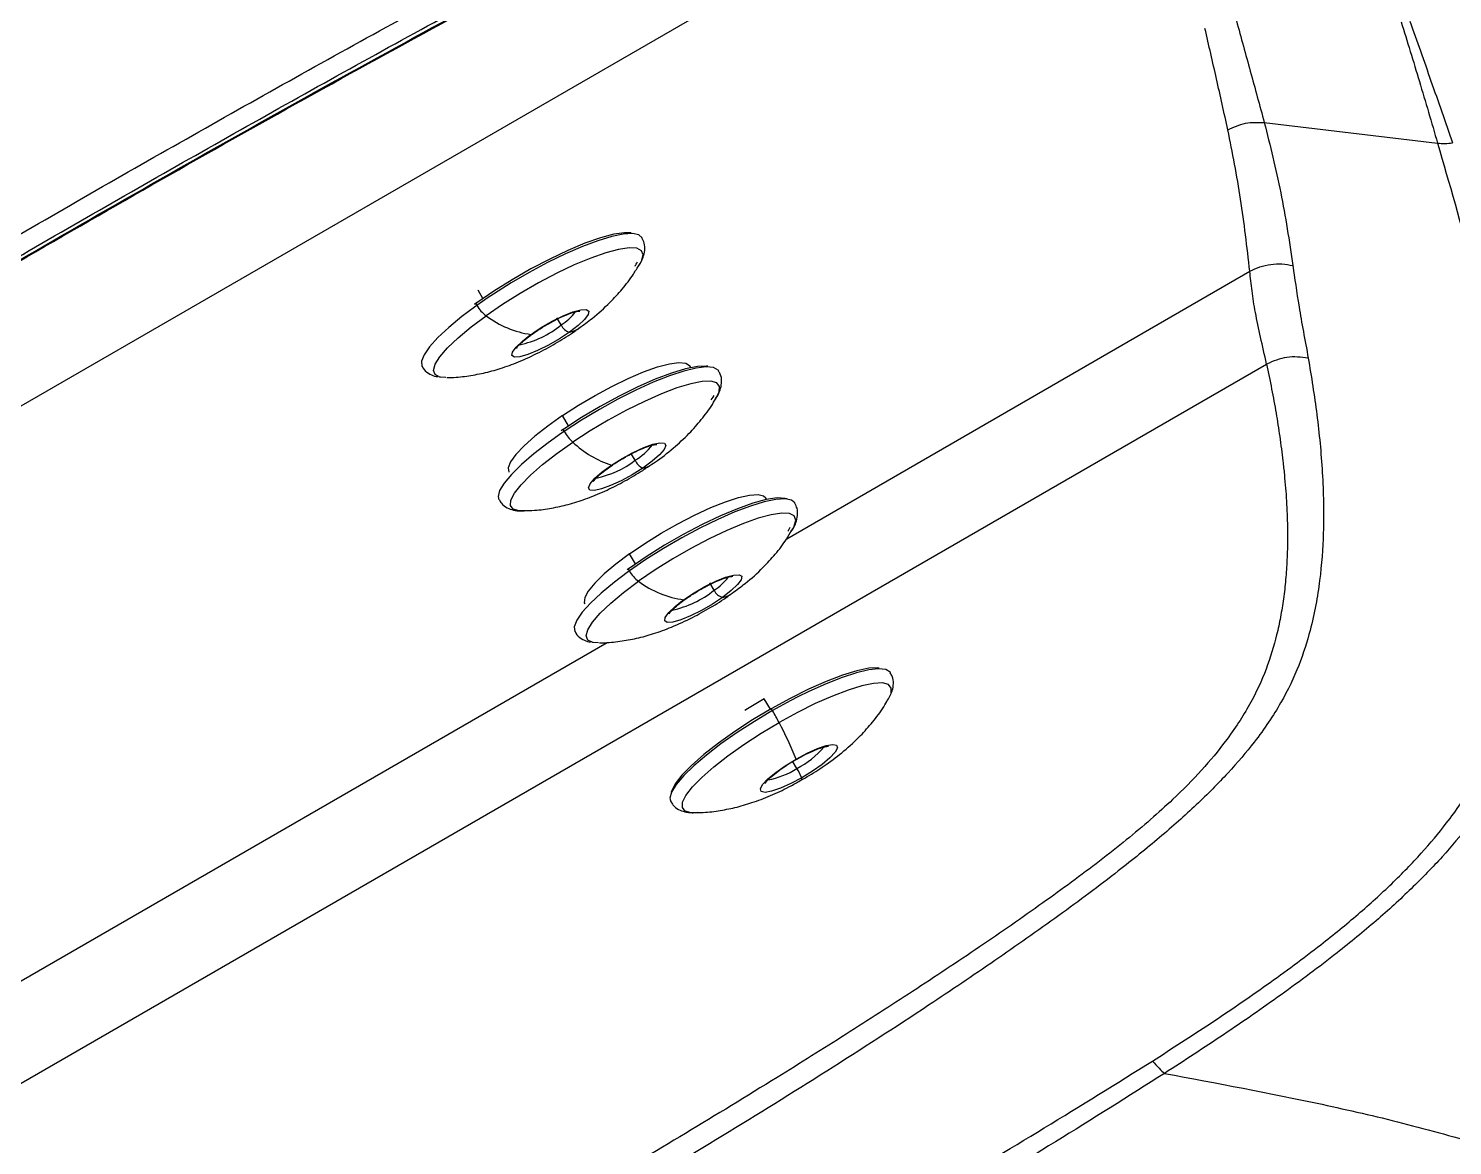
# Model space of a CAD drawing. Extents: x -50 to 17, y -20 to 123.
# Drawn here: x -37.35 to -31.63, y 66.43 to 70.92 of the extents above; entities that cross this region are included whole.
import ezdxf

# ---------------------------------------------------------------- set-up
doc = ezdxf.new("R2010")
doc.units = 0
doc.header["$MEASUREMENT"] = 0
doc.layers.add('GEOMETRY', color=2, linetype='Continuous', lineweight=25)

# ---------------------------------------------------------------- blocks, each defined once
blk = doc.blocks.new('2026 FREEFLOW AZURE')
at = {"layer": 'GEOMETRY'}
for p, q in [((-25.4304, -10.3271), (-16.4552, -5.1454)), ((-15.9402, -6.5929), (-15.2443, -6.6754)), ((-18.4544, -7.1703), (-18.4474, -7.1593)), ((-17.8581, -8.2638), (-15.9985, -7.1902)), ((-19.1041, -7.3171), (-19.1121, -7.3229)), ((-19.0568, -7.2954), (-19.1024, -7.327)), ((-19.0781, -7.2992), (-19.0974, -7.2663)), ((-19.1024, -7.327), (-19.1115, -7.3336)), ((-18.764, -7.4055), (-18.7809, -7.3767)), ((-18.8897, -7.447), (-18.8848, -7.4434)), ((-18.8848, -7.4434), (-18.8743, -7.4361)), ((-23.5991, -11.9895), (-15.9311, -7.5625)), ((-18.2439, -7.5765), (-18.2479, -7.5698)), ((-19.2276, -7.6168), (-19.2493, -7.6152)), ((-18.7346, -7.8109), (-18.7589, -7.7696)), ((-18.7542, -7.8236), (-18.7635, -7.8301)), ((-18.7517, -7.833), (-18.7623, -7.8402)), ((-18.4671, -7.9489), (-18.484, -7.9201)), ((-17.9385, -8.1064), (-17.9421, -8.1004)), ((-18.9062, -8.1514), (-18.9188, -8.1521)), ((-17.8403, -8.2351), (-17.8335, -8.2245)), ((-18.4654, -8.3652), (-18.4894, -8.3243)), ((-18.4917, -8.3833), (-18.4996, -8.389)), ((-18.4899, -8.3932), (-18.4991, -8.3998)), ((-18.4448, -8.3618), (-18.4899, -8.3932)), ((-18.1497, -8.4704), (-18.1666, -8.4416)), ((-18.2763, -8.5125), (-18.2715, -8.509)), ((-18.2715, -8.509), (-18.261, -8.5016)), ((-21.3181, -10.2613), (-18.5791, -8.68)), ((-18.6138, -8.682), (-18.6353, -8.6804)), ((-17.9239, -8.9484), (-17.9484, -8.9065)), ((-17.9153, -8.9539), (-17.9281, -8.9612)), ((-17.8176, -9.186), (-17.8345, -9.1572)), ((-18.2166, -9.3634), (-18.229, -9.3641))]:
    blk.add_line(p, q, dxfattribs=at)
at = {"layer": 'GEOMETRY', "flags": 128}
for points in [[(-18.4825, -7.036), (-18.5097, -7.0351), (-18.553, -7.0413), (-18.6065, -7.0556), (-18.6684, -7.0774), (-18.737, -7.1062), (-18.8102, -7.1409), (-18.8856, -7.1805), (-18.9611, -7.224), (-19.0343, -7.2698), (-19.1031, -7.3167)], [(-18.4392, -7.0553), (-18.4524, -7.0439), (-18.478, -7.0385), (-18.5146, -7.0407), (-18.5612, -7.0503), (-18.6165, -7.0671), (-18.679, -7.0906), (-18.747, -7.1202), (-18.8187, -7.1551), (-18.892, -7.1944), (-18.9651, -7.2369), (-19.0358, -7.2815), (-19.0568, -7.2954)], [(-18.4474, -7.1593), (-18.4418, -7.1488), (-18.4353, -7.1245), (-18.4415, -7.1073), (-18.4603, -7.0976), (-18.4911, -7.0958), (-18.5331, -7.1019), (-18.5848, -7.1157), (-18.6448, -7.1368), (-18.7112, -7.1646), (-18.782, -7.1982), (-18.8551, -7.2366), (-18.9281, -7.2787), (-18.999, -7.3231), (-19.0656, -7.3685)], [(-19.1024, -7.327), (-19.1034, -7.325), (-19.1042, -7.3231), (-19.1047, -7.3214), (-19.105, -7.3199), (-19.1049, -7.3186), (-19.1046, -7.3176), (-19.1043, -7.3173)], [(-19.1115, -7.3336), (-19.1628, -7.3721), (-19.2156, -7.4157), (-19.2593, -7.4564), (-19.2926, -7.4933), (-19.3147, -7.5253), (-19.325, -7.5515), (-19.3231, -7.5713), (-19.3224, -7.5726)], [(-19.2493, -7.6152), (-19.2518, -7.6147), (-19.2706, -7.605), (-19.2768, -7.5878), (-19.2703, -7.5635), (-19.2511, -7.533), (-19.22, -7.497), (-19.1778, -7.4568), (-19.1258, -7.4135), (-19.0656, -7.3685)], [(-18.8743, -7.4361), (-18.8438, -7.4162), (-18.7998, -7.3908), (-18.7564, -7.3693), (-18.7172, -7.3534), (-18.6852, -7.3445), (-18.6632, -7.3432), (-18.6529, -7.3496), (-18.6551, -7.3633), (-18.6697, -7.3831), (-18.6954, -7.4075), (-18.7302, -7.4344)], [(-18.7302, -7.4344), (-18.7713, -7.4616), (-18.8153, -7.487), (-18.8586, -7.5085), (-18.8979, -7.5244), (-18.9298, -7.5333), (-18.9518, -7.5346), (-18.9621, -7.5282), (-18.9599, -7.5145), (-18.9453, -7.4947), (-18.9196, -7.4703), (-18.8897, -7.447)], [(-18.7589, -7.7696), (-18.6948, -7.7282), (-18.6279, -7.6887), (-18.5604, -7.6523), (-18.4946, -7.6205), (-18.4328, -7.5941), (-18.3771, -7.5742), (-18.3293, -7.5614), (-18.2912, -7.5562), (-18.2639, -7.5587), (-18.2485, -7.5688), (-18.2479, -7.5698)], [(-18.1754, -7.5711), (-18.1804, -7.5705), (-18.2169, -7.5719), (-18.2643, -7.5813), (-18.3213, -7.5986), (-18.3861, -7.6232), (-18.4567, -7.6544), (-18.5311, -7.6912), (-18.6068, -7.7325), (-18.6817, -7.777), (-18.7534, -7.8235)], [(-18.1309, -7.5902), (-18.1336, -7.5865), (-18.1517, -7.5764), (-18.1814, -7.5737), (-18.2217, -7.5786), (-18.2715, -7.5908), (-18.3296, -7.6101), (-18.3943, -7.6358), (-18.4638, -7.6675), (-18.5363, -7.704), (-18.6098, -7.7446), (-18.6535, -7.7703)], [(-18.1388, -7.6945), (-18.1292, -7.6738), (-18.1277, -7.6522), (-18.1389, -7.6379), (-18.1625, -7.6312), (-18.1978, -7.6325), (-18.2438, -7.6417), (-18.2989, -7.6584), (-18.3617, -7.6823), (-18.43, -7.7124), (-18.502, -7.7481), (-18.5753, -7.788), (-18.6478, -7.8312), (-18.7172, -7.8761)], [(-18.1611, -7.7066), (-18.1537, -7.696), (-18.1491, -7.6886)], [(-18.1611, -7.7066), (-18.1537, -7.696), (-18.1491, -7.6886)], [(-18.148, -7.7086), (-18.1435, -7.702), (-18.1388, -7.6945)], [(-18.7589, -7.7696), (-18.818, -7.8114), (-18.87, -7.8523), (-18.9132, -7.8908), (-18.9461, -7.9256), (-18.9676, -7.9556), (-18.977, -7.9797), (-18.9746, -7.9961)], [(-18.6535, -7.7703), (-18.6823, -7.788), (-18.7517, -7.833)], [(-18.7517, -7.833), (-18.7528, -7.8311), (-18.7536, -7.8293), (-18.7543, -7.8276), (-18.7546, -7.8261), (-18.7547, -7.8249), (-18.7546, -7.8241), (-18.7544, -7.8238)], [(-18.7623, -7.8402), (-18.8163, -7.8785), (-18.8742, -7.9232), (-18.9239, -7.9659), (-18.964, -8.0054), (-18.9934, -8.0407), (-19.0113, -8.0707), (-19.0172, -8.0947), (-19.0137, -8.1083)], [(-18.9188, -8.1521), (-18.9326, -8.1517), (-18.9562, -8.145), (-18.9674, -8.1307), (-18.9659, -8.1091), (-18.9516, -8.0809), (-18.925, -8.047), (-18.887, -8.0083), (-18.8387, -7.966), (-18.7815, -7.9215), (-18.7172, -7.8761)], [(-18.5616, -7.9685), (-18.5191, -7.9417), (-18.4749, -7.9175), (-18.4326, -7.8979), (-18.3958, -7.8845), (-18.3673, -7.8784), (-18.3495, -7.88), (-18.3438, -7.8892), (-18.3506, -7.9054), (-18.3695, -7.9271), (-18.3989, -7.9526), (-18.4364, -7.9799)], [(-18.4364, -7.9799), (-18.479, -8.0067), (-18.5231, -8.0309), (-18.5654, -8.0505), (-18.6022, -8.0639), (-18.6307, -8.07), (-18.6485, -8.0684), (-18.6542, -8.0592), (-18.6474, -8.0431), (-18.6285, -8.0213), (-18.5991, -7.9958), (-18.5616, -7.9685)], [(-17.8566, -8.1043), (-17.8646, -8.102), (-17.8967, -8.1003), (-17.9402, -8.1067), (-17.9939, -8.1212), (-18.056, -8.1432), (-18.1247, -8.172), (-18.1979, -8.2069), (-18.2734, -8.2466), (-18.3489, -8.2901), (-18.422, -8.336), (-18.4906, -8.3829)], [(-18.4894, -8.3243), (-18.4281, -8.2825), (-18.3625, -8.2417), (-18.2951, -8.2034), (-18.228, -8.1687), (-18.1636, -8.139), (-18.104, -8.1151), (-18.0513, -8.098), (-18.0073, -8.0883), (-17.9734, -8.0861), (-17.9509, -8.0917), (-17.9425, -8.0996)], [(-17.8253, -8.1204), (-17.839, -8.1089), (-17.8649, -8.1037), (-17.9017, -8.106), (-17.9485, -8.1158), (-18.004, -8.1327), (-18.0666, -8.1564), (-18.1347, -8.1861), (-18.2065, -8.2212), (-18.2798, -8.2605), (-18.3529, -8.303), (-18.4235, -8.3477), (-18.4448, -8.3618)], [(-17.8335, -8.2245), (-17.8277, -8.2134), (-17.8214, -8.1892), (-17.8279, -8.1722), (-17.847, -8.1627), (-17.8781, -8.161), (-17.9202, -8.1673), (-17.9722, -8.1813), (-18.0323, -8.2025), (-18.0988, -8.2305), (-18.1697, -8.2642), (-18.2428, -8.3027), (-18.3158, -8.3448), (-18.3867, -8.3892), (-18.4531, -8.4346)], [(-18.4894, -8.3243), (-18.5445, -8.3658), (-18.5915, -8.4054), (-18.6287, -8.4419), (-18.655, -8.474), (-18.6694, -8.5005), (-18.6713, -8.5207), (-18.6692, -8.5259)], [(-18.4991, -8.3998), (-18.5503, -8.4383), (-18.6029, -8.4818), (-18.6463, -8.5225), (-18.6794, -8.5593), (-18.7012, -8.5912), (-18.7112, -8.6172), (-18.7091, -8.6368), (-18.7086, -8.6378)], [(-18.4899, -8.3932), (-18.491, -8.3912), (-18.4918, -8.3894), (-18.4923, -8.3876), (-18.4926, -8.3861), (-18.4925, -8.3848), (-18.4922, -8.3838), (-18.4919, -8.3835)], [(-18.6353, -8.6804), (-18.6374, -8.68), (-18.6565, -8.6705), (-18.663, -8.6534), (-18.6567, -8.6293), (-18.6378, -8.5988), (-18.6069, -8.563), (-18.5649, -8.5229), (-18.5131, -8.4796), (-18.4531, -8.4346)], [(-18.261, -8.5016), (-18.2305, -8.4817), (-18.1865, -8.4563), (-18.1431, -8.4347), (-18.1038, -8.4187), (-18.0717, -8.4097), (-18.0496, -8.4083), (-18.0391, -8.4147), (-18.0412, -8.4283), (-18.0556, -8.448), (-18.0811, -8.4723), (-18.1158, -8.4992)], [(-18.1158, -8.4992), (-18.1568, -8.5264), (-18.2008, -8.5519), (-18.2442, -8.5735), (-18.2835, -8.5894), (-18.3155, -8.5984), (-18.3377, -8.5998), (-18.3482, -8.5935), (-18.3461, -8.5799), (-18.3317, -8.5601), (-18.3062, -8.5358), (-18.2763, -8.5125)], [(-17.4863, -8.783), (-17.492, -8.7824), (-17.529, -8.7841), (-17.5769, -8.7939), (-17.6343, -8.8116), (-17.6994, -8.8365), (-17.7702, -8.8679), (-17.8446, -8.9049), (-17.9204, -8.9464)], [(-17.441, -8.8023), (-17.443, -8.7994), (-17.4604, -8.7888), (-17.4893, -8.7857), (-17.529, -8.79), (-17.5783, -8.8018), (-17.6359, -8.8206), (-17.7002, -8.846), (-17.7695, -8.8773), (-17.8135, -8.8989)], [(-17.449, -8.9065), (-17.4391, -8.8847), (-17.4381, -8.8634), (-17.4499, -8.8494), (-17.474, -8.8431), (-17.5098, -8.8448), (-17.5562, -8.8543), (-17.6118, -8.8714), (-17.6748, -8.8955), (-17.7434, -8.9259), (-17.8154, -8.9618), (-17.8888, -9.0019)], [(-17.9484, -8.9065), (-18.0151, -8.9464), (-18.0261, -8.9534)], [(-17.8135, -8.8989), (-17.8418, -8.9136), (-17.9153, -8.9539)], [(-17.4584, -8.9208), (-17.4528, -8.9126), (-17.449, -8.9065)], [(-17.9281, -8.9612), (-17.9879, -8.9971), (-18.0576, -9.0421), (-18.1225, -9.0876), (-18.1809, -9.1324), (-18.2312, -9.1753), (-18.2719, -9.215), (-18.302, -9.2506), (-18.3207, -9.281), (-18.3274, -9.3054), (-18.3239, -9.3202)], [(-17.9204, -8.9464), (-17.9952, -8.9911), (-18.0667, -9.0375), (-18.1328, -9.0845), (-18.1915, -9.1303), (-18.241, -9.1738), (-18.2797, -9.2136), (-18.3066, -9.2484), (-18.3208, -9.2773), (-18.3217, -9.281)], [(-17.9153, -8.9539), (-17.9164, -8.952), (-17.9175, -8.9503), (-17.9184, -8.9488), (-17.9192, -8.9476), (-17.9198, -8.9467), (-17.9202, -8.9462), (-17.9204, -8.9461), (-17.9204, -8.9464)], [(-18.229, -9.3641), (-18.2414, -9.3638), (-18.2656, -9.3575), (-18.2774, -9.3435), (-18.2764, -9.3222), (-18.2627, -9.2943), (-18.2367, -9.2606), (-18.1991, -9.2221), (-18.1512, -9.18), (-18.0944, -9.1355), (-18.0304, -9.0901), (-17.9612, -9.0451), (-17.8888, -9.0019)], [(-17.8206, -9.1487), (-17.7766, -9.1253), (-17.7351, -9.1068), (-17.6997, -9.0947), (-17.6731, -9.0901), (-17.6576, -9.0932), (-17.6543, -9.1039), (-17.6636, -9.1212), (-17.6847, -9.1438), (-17.7158, -9.1698), (-17.7546, -9.1972), (-17.7977, -9.2237)], [(-17.7977, -9.2237), (-17.8418, -9.2471), (-17.8833, -9.2656), (-17.9187, -9.2777), (-17.9453, -9.2823), (-17.9608, -9.2792), (-17.9641, -9.2685), (-17.9548, -9.2512), (-17.9337, -9.2286), (-17.9025, -9.2026), (-17.8638, -9.1752), (-17.8206, -9.1487)], [(-17.7982, -9.2326), (-17.7976, -9.232), (-17.797, -9.2289), (-17.7977, -9.2237)]]:
    blk.add_lwpolyline(points, dxfattribs=at)
at = {"layer": 'GEOMETRY'}
for centre, radius, start, end in [((-18.9867, -7.2615), 0.133, 209.5134, 233.5827), ((-18.831, -7.0582), 0.389, 232.9059, 262.0435), ((-18.877, -7.2251), 0.2129, 302.047, 323.1343), ((-19.008, -7.1068), 0.3857, 281.3619, 309.2435), ((-18.7183, -7.3862), 0.0496, 202.9206, 256.1269), ((-18.7485, -7.336), 0.1001, 280.5319, 304.9635), ((-18.599, -7.7461), 0.1757, 209.6438, 227.7129), ((-18.4351, -7.5783), 0.4102, 226.5481, 252.0373), ((-18.5966, -7.7328), 0.2519, 300.93, 322.1141), ((-18.7, -7.6454), 0.3826, 281.5201, 307.5055), ((-18.4113, -7.9243), 0.061, 203.7636, 245.677), ((-18.439, -7.9222), 0.0577, 272.6275, 302.9557), ((-18.3752, -8.3282), 0.1319, 209.5107, 233.7824), ((-18.2197, -8.1234), 0.389, 233.1252, 262.3468), ((-18.2621, -8.2912), 0.2116, 302.0885, 323.1707), ((-18.3946, -8.1709), 0.3868, 281.4004, 309.2653), ((-18.1043, -8.4512), 0.0493, 202.9073, 256.4658), ((-18.1348, -8.3992), 0.1018, 280.7438, 305.0289), ((-18.7461, -9.4443), 0.9648, 27.2931, 30.552), ((-19.3058, -9.7486), 1.6018, 21.9948, 27.7869), ((-17.9758, -8.8723), 0.3513, 296.7625, 319.639), ((-17.9894, -8.924), 0.3132, 280.2392, 303.2437), ((-18.0744, -9.3455), 0.3023, 23.7774, 31.8638)]:
    blk.add_arc(centre, radius, start, end, dxfattribs=at)
for points, knots in [([(0, -78.9807), (-0.2, -78.9806), (-1.2, -78.9802), (-3.8001, -78.9706), (-7.8002, -78.9311), (-12.2829, -78.85), (-16.448, -78.7432), (-20.2955, -78.617), (-23.1801, -78.4946), (-25.1028, -78.4087), (-25.9062, -78.3706), (-26.5502, -78.3109), (-27.0326, -78.2324), (-27.5088, -78.1229), (-28.0194, -77.9636), (-28.5584, -77.7443), (-29.1196, -77.4599), (-29.6551, -77.1295), (-30.1606, -76.7561), (-30.6321, -76.3407), (-31.0676, -75.8869), (-31.4641, -75.3985), (-31.7943, -74.9136), (-32.0654, -74.4413), (-32.2868, -73.9889), (-32.4781, -73.5224), (-32.6376, -73.0447), (-32.772, -72.5285), (-32.8702, -71.9733), (-32.9456, -71.1863), (-33.0009, -70.2008), (-33.0534, -69.0184), (-33.0915, -67.8353), (-33.171, -65.4701), (-33.2841, -61.9227), (-33.3842, -57.1916), (-33.4538, -52.46), (-33.4941, -47.728), (-33.5123, -42.9959), (-33.5152, -37.7511), (-33.5017, -31.9936), (-33.4541, -26.4051), (-33.3783, -21.4986), (-33.2967, -17.7475), (-33.2045, -14.4704), (-33.1115, -11.6671), (-33.0234, -9.6084), (-32.9688, -8.2933), (-32.9388, -7.7222), (-32.8886, -7.1485), (-32.7978, -6.5752), (-32.66, -6.0074), (-32.4856, -5.4765), (-32.2819, -4.9834), (-32.0573, -4.5269), (-31.8027, -4.0858), (-31.5196, -3.6631), (-31.2086, -3.2613), (-30.87, -2.8823), (-30.5058, -2.5264), (-30.118, -2.1956), (-29.7093, -1.8918), (-29.2828, -1.6181), (-28.8398, -1.3749), (-28.3823, -1.1622), (-27.9107, -0.9813), (-27.4282, -0.8346), (-26.908, -0.7182), (-26.3509, -0.642), (-25.7605, -0.5973), (-25.1687, -0.5733), (-23.2063, -0.4943), (-19.8745, -0.3423), (-15.9539, -0.2243), (-12.033, -0.1268), (-8.1115, -0.0549), (-3.8389, -0.0078), (-1.135, -0.0023), (0, 0)], [0, 0, 0, 0, 0.0043698, 0.0218491, 0.056809, 0.091769, 0.1198046, 0.1478403, 0.1758752, 0.1828844, 0.189893, 0.1934458, 0.1970065, 0.2005644, 0.2041136, 0.2086796, 0.2132619, 0.2178446, 0.222411, 0.2269761, 0.2315574, 0.2361388, 0.2407038, 0.2443597, 0.2480279, 0.2517, 0.2553674, 0.2590225, 0.2633453, 0.2676701, 0.2762888, 0.2849086, 0.2935298, 0.3021503, 0.3366129, 0.3710757, 0.4055387, 0.4400022, 0.4744661, 0.5089296, 0.5545948, 0.6002598, 0.6310333, 0.6618067, 0.6822341, 0.7026616, 0.7230888, 0.7272545, 0.73142, 0.7355829, 0.7398316, 0.7440869, 0.7483354, 0.7520285, 0.7557342, 0.7594436, 0.7631483, 0.7668405, 0.7705359, 0.7742442, 0.7779569, 0.7816651, 0.7853605, 0.7890218, 0.7926972, 0.7963758, 0.800048, 0.8037066, 0.8080106, 0.8123205, 0.8166378, 0.8209518, 0.8552299, 0.8895082, 0.9066462, 0.9409236, 0.9752009, 1, 1, 1, 1]), ([(0, -78.7726), (-1.424, -78.769), (-4.2759, -78.762), (-8.5576, -78.7097), (-12.8432, -78.6294), (-17.295, -78.5116), (-21.0157, -78.3798), (-23.4132, -78.2765), (-24.3106, -78.2354), (-24.6052, -78.2217), (-24.9025, -78.2077), (-25.2182, -78.1926), (-25.619, -78.1726), (-26.0846, -78.1465), (-26.6157, -78.0981), (-27.1381, -78.0038), (-27.6568, -77.8657), (-28.1617, -77.6853), (-28.6498, -77.4682), (-29.121, -77.2173), (-29.5724, -76.9317), (-30.0027, -76.6129), (-30.4084, -76.2631), (-30.7873, -75.8843), (-31.1373, -75.4786), (-31.4564, -75.0481), (-31.7432, -74.5948), (-31.9949, -74.1217), (-32.2158, -73.6246), (-32.4034, -73.1052), (-32.5509, -72.5636), (-32.6557, -72.0114), (-32.7135, -71.457), (-32.748, -70.899), (-32.7793, -70.2344), (-32.8133, -69.462), (-32.8498, -68.5875), (-32.9034, -67.2216), (-32.9688, -65.3629), (-33.0581, -62.4001), (-33.1438, -58.8258), (-33.2141, -54.7839), (-33.2608, -50.8844), (-33.289, -47.1273), (-33.303, -43.3671), (-33.3064, -39.2589), (-33.3023, -34.8112), (-33.2789, -30.0251), (-33.2303, -25.2473), (-33.1548, -20.6608), (-33.0516, -16.2679), (-32.9546, -13.1601), (-32.8794, -11.1464), (-32.8429, -10.2227), (-32.803, -9.2862), (-32.7689, -8.4977), (-32.7349, -7.8595), (-32.7014, -7.3806), (-32.6431, -6.9014), (-32.5507, -6.4237), (-32.4255, -5.9535), (-32.2626, -5.477), (-32.0603, -4.9973), (-31.8179, -4.5173), (-31.5404, -4.0579), (-31.2302, -3.6207), (-30.8885, -3.2077), (-30.5176, -2.8211), (-30.1192, -2.463), (-29.6954, -2.1351), (-29.2484, -1.8393), (-28.7809, -1.5777), (-28.2957, -1.351), (-27.7877, -1.1569), (-27.2564, -1.0037), (-26.7105, -0.8956), (-26.1548, -0.838), (-25.5911, -0.8063), (-25.0233, -0.7786), (-24.2111, -0.7404), (-23.1541, -0.6928), (-20.7157, -0.5902), (-17.2809, -0.4688), (-12.852, -0.3514), (-8.5617, -0.271), (-4.2771, -0.2187), (-1.4242, -0.2116), (0, -0.2081)], [0, 0, 0, 0, 0.0312612, 0.0626079, 0.0940026, 0.1253571, 0.1603734, 0.175733, 0.1780362, 0.1800961, 0.182206, 0.1845704, 0.1870343, 0.1910167, 0.194808, 0.198734, 0.202655, 0.2065789, 0.2104903, 0.2143719, 0.2182889, 0.2222045, 0.2261203, 0.2300375, 0.2339549, 0.2378723, 0.2417901, 0.2457194, 0.2496274, 0.2537222, 0.2578306, 0.2619383, 0.2660447, 0.2700593, 0.2742093, 0.2806511, 0.2870319, 0.2934253, 0.3106591, 0.3278617, 0.3584975, 0.3891462, 0.4166064, 0.44411, 0.4716281, 0.4991549, 0.5342961, 0.5692692, 0.6042247, 0.639188, 0.669971, 0.7006873, 0.7074453, 0.7142101, 0.7209811, 0.7280224, 0.7315366, 0.7350115, 0.7385579, 0.7421283, 0.7456836, 0.7492314, 0.7531737, 0.7571044, 0.7610247, 0.7649455, 0.7688635, 0.7727804, 0.7766967, 0.7806133, 0.7845309, 0.7884546, 0.7923614, 0.796278, 0.8003826, 0.8044848, 0.8084773, 0.8126362, 0.8168791, 0.8209563, 0.8304858, 0.8401077, 0.8745332, 0.9059355, 0.9373691, 0.9687354, 1, 1, 1, 1]), ([(0, -78.5134), (-1.424, -78.5098), (-4.2756, -78.5028), (-8.5562, -78.4505), (-12.8399, -78.3702), (-16.052, -78.2851), (-18.1908, -78.2173), (-19.2584, -78.1811), (-20.3254, -78.1425), (-21.3916, -78.1015), (-22.4567, -78.058), (-23.5117, -78.0126), (-24.5581, -77.9645), (-25.4274, -77.9239), (-26.12, -77.8847), (-26.6364, -77.8331), (-27.1406, -77.7371), (-27.6375, -77.5996), (-28.122, -77.4213), (-28.5918, -77.2077), (-29.0455, -76.9607), (-29.4792, -76.6808), (-29.8916, -76.3692), (-30.2799, -76.028), (-30.6419, -75.659), (-30.976, -75.2646), (-31.2799, -74.8462), (-31.5521, -74.406), (-31.7916, -73.9467), (-32.0003, -73.4642), (-32.1768, -72.9605), (-32.3135, -72.4362), (-32.4093, -71.9018), (-32.4609, -71.3556), (-32.4935, -70.8015), (-32.5161, -70.3089), (-32.5345, -69.8978), (-32.5493, -69.5599), (-32.564, -69.217), (-32.5791, -68.8544), (-32.5944, -68.4808), (-32.6092, -68.1063), (-32.6492, -67.0731), (-32.7089, -65.3806), (-32.7984, -62.4159), (-32.8843, -58.8381), (-32.962, -54.3773), (-33.0148, -49.643), (-33.0421, -44.6345), (-33.0473, -40.0288), (-33.0442, -35.8268), (-33.0308, -32.0202), (-33.0028, -28.2033), (-32.9573, -24.379), (-32.8978, -20.8952), (-32.8278, -17.7523), (-32.7518, -14.9518), (-32.6827, -12.8379), (-32.63, -11.4088), (-32.601, -10.6621), (-32.5707, -9.9165), (-32.5377, -9.154), (-32.5083, -8.4809), (-32.4777, -7.8989), (-32.4451, -7.4273), (-32.39, -6.961), (-32.302, -6.5), (-32.1826, -6.0461), (-32.0266, -5.5864), (-31.8331, -5.1237), (-31.6007, -4.6612), (-31.335, -4.2178), (-31.0372, -3.7954), (-30.7088, -3.3961), (-30.352, -3.022), (-29.9686, -2.6751), (-29.5605, -2.3578), (-29.1302, -2.0711), (-28.6793, -1.8171), (-28.2111, -1.597), (-27.7216, -1.4085), (-27.2114, -1.2598), (-26.6848, -1.1542), (-26.1425, -1.0969), (-25.5885, -1.0658), (-25.0275, -1.0383), (-24.2175, -1.0002), (-23.1571, -0.9523), (-21.4985, -0.8826), (-19.4927, -0.8063), (-16.4967, -0.7073), (-12.8515, -0.6107), (-8.5617, -0.5302), (-4.2772, -0.4779), (-1.4242, -0.4709), (0, -0.4673)], [0, 0, 0, 0, 0.031448, 0.062976, 0.094543, 0.126068, 0.133937, 0.1418, 0.14966, 0.157515, 0.165366, 0.1732, 0.180838, 0.188498, 0.19242, 0.196157, 0.199951, 0.203738, 0.207532, 0.21134, 0.215126, 0.218929, 0.22273, 0.226531, 0.230334, 0.234136, 0.237937, 0.241744, 0.245555, 0.249366, 0.253345, 0.25733, 0.261319, 0.265321, 0.26944, 0.273577, 0.276209, 0.27853, 0.281045, 0.283789, 0.286545, 0.289303, 0.292066, 0.30938, 0.326703, 0.357571, 0.388416, 0.425233, 0.462131, 0.499028, 0.526948, 0.554931, 0.583095, 0.611244, 0.639395, 0.660044, 0.68067, 0.701266, 0.706754, 0.712254, 0.717768, 0.723234, 0.729109, 0.732647, 0.736104, 0.739548, 0.74301, 0.746461, 0.749906, 0.753722, 0.757527, 0.761327, 0.765128, 0.76893, 0.772733, 0.776535, 0.780338, 0.78414, 0.787945, 0.791757, 0.795555, 0.799518, 0.803479, 0.807398, 0.811551, 0.815731, 0.819802, 0.829461, 0.839173, 0.856464, 0.87379, 0.905374, 0.936993, 0.968546, 1, 1, 1, 1]), ([(0, -77.5952), (-1.4223, -77.5916), (-4.2703, -77.5846), (-8.5452, -77.5324), (-12.8224, -77.4522), (-16.08, -77.3659), (-18.3167, -77.2945), (-19.5347, -77.2526), (-20.752, -77.2076), (-21.9685, -77.1594), (-23.185, -77.108), (-24.3995, -77.0528), (-25.3775, -77.0073), (-26.0974, -76.9661), (-26.5583, -76.9152), (-26.9909, -76.8278), (-27.4146, -76.7053), (-27.8312, -76.5467), (-28.238, -76.3571), (-28.6313, -76.1374), (-29.006, -75.8898), (-29.3616, -75.615), (-29.6959, -75.3148), (-30.0073, -74.9906), (-30.2938, -74.6444), (-30.554, -74.278), (-30.7869, -73.8926), (-30.9906, -73.489), (-31.1763, -73.0491), (-31.3342, -72.5727), (-31.4541, -72.0597), (-31.5184, -71.6002), (-31.5495, -71.1948), (-31.5712, -70.8442), (-31.589, -70.4835), (-31.6033, -70.1671), (-31.6149, -69.908), (-31.6236, -69.7111), (-31.6319, -69.5227), (-31.6405, -69.3228), (-31.6498, -69.1013), (-31.6724, -68.5592), (-31.722, -67.3109), (-31.7909, -65.3602), (-31.8804, -62.3971), (-31.9663, -58.8196), (-32.0324, -55.0279), (-32.0748, -51.6341), (-32.1012, -48.6346), (-32.1179, -45.6313), (-32.1263, -42.6275), (-32.1284, -39.585), (-32.1266, -36.502), (-32.1181, -33.358), (-32.1003, -30.1922), (-32.0714, -27.0066), (-32.0297, -23.8208), (-31.9681, -20.2966), (-31.8784, -16.4368), (-31.7841, -13.3929), (-31.7146, -11.5017), (-31.6858, -10.7561), (-31.6555, -10.0087), (-31.6222, -9.2362), (-31.5926, -8.558), (-31.5625, -7.9784), (-31.5325, -7.5358), (-31.4842, -7.1162), (-31.4085, -6.7154), (-31.3059, -6.3216), (-31.1711, -5.9219), (-31.0032, -5.5194), (-30.8026, -5.1167), (-30.5726, -4.7314), (-30.3149, -4.3639), (-30.0304, -4.0162), (-29.721, -3.6903), (-29.3882, -3.388), (-29.0341, -3.1111), (-28.6608, -2.8614), (-28.2686, -2.6393), (-27.8619, -2.4472), (-27.4595, -2.2913), (-27.0657, -2.1729), (-26.6806, -2.0879), (-26.2769, -2.03), (-25.8437, -2.0001), (-25.3842, -1.9746), (-24.9112, -1.9522), (-24.1583, -1.9166), (-23.1262, -1.8701), (-20.6878, -1.7674), (-17.2587, -1.6461), (-12.8366, -1.5288), (-8.552, -1.4484), (-4.2725, -1.3961), (-1.4226, -1.3891), (0, -1.3855)], [0, 0, 0, 0, 0.032093, 0.064261, 0.096463, 0.128618, 0.13779, 0.146955, 0.156117, 0.165275, 0.174426, 0.18359, 0.192706, 0.196519, 0.199858, 0.20316, 0.206462, 0.2098, 0.213209, 0.216579, 0.219956, 0.223333, 0.22671, 0.230087, 0.233464, 0.23684, 0.240219, 0.243616, 0.247032, 0.250984, 0.254925, 0.258903, 0.261438, 0.264099, 0.266829, 0.269587, 0.271245, 0.272681, 0.274034, 0.2755, 0.277196, 0.279036, 0.287742, 0.305384, 0.323079, 0.35463, 0.386128, 0.408646, 0.431211, 0.453811, 0.476413, 0.498988, 0.522461, 0.545976, 0.569927, 0.593895, 0.617858, 0.641816, 0.673426, 0.704971, 0.71053, 0.716126, 0.721808, 0.727407, 0.733573, 0.737125, 0.740502, 0.743582, 0.74665, 0.749697, 0.752757, 0.756159, 0.759531, 0.7629, 0.766273, 0.76965, 0.773027, 0.776405, 0.779783, 0.78316, 0.786531, 0.789943, 0.7933, 0.796261, 0.799211, 0.80219, 0.805455, 0.809005, 0.812573, 0.816141, 0.826012, 0.835886, 0.871208, 0.903432, 0.935697, 0.967901, 1, 1, 1, 1]), ([(-31.8458, -32.9491), (-31.8388, -31.6938), (-31.8248, -29.1812), (-31.784, -25.4147), (-31.7254, -21.6498), (-31.6632, -18.724), (-31.6097, -16.6338), (-31.5747, -15.3788), (-31.5365, -14.1229), (-31.495, -12.8647), (-31.4494, -11.5925), (-31.4087, -10.5525), (-31.3754, -9.7511), (-31.3511, -9.192), (-31.3266, -8.6387), (-31.3, -8.0948), (-31.2675, -7.5794), (-31.2095, -7.0859), (-31.1134, -6.6303), (-30.9867, -6.2035), (-30.8349, -5.8058), (-30.6571, -5.4192), (-30.452, -5.0467), (-30.2201, -4.6905), (-29.9624, -4.3518), (-29.6805, -4.0326), (-29.3758, -3.7349), (-29.0502, -3.4603), (-28.7054, -3.2102), (-28.3431, -2.986), (-27.964, -2.789), (-27.5737, -2.6196), (-27.1741, -2.4815), (-26.7676, -2.3781), (-26.3718, -2.3116), (-25.9794, -2.2782), (-25.5923, -2.255), (-25.1992, -2.2351), (-24.8294, -2.2175), (-24.5027, -2.2021), (-24.2016, -2.1881), (-23.9051, -2.1746), (-23.5951, -2.1606), (-23.2828, -2.1468), (-22.1444, -2.0971), (-20.2772, -2.0223), (-17.6793, -1.9329), (-14.322, -1.8343), (-10.1096, -1.7414), (-5.0505, -1.6692), (-1.6812, -1.6594), (0, -1.6545)], [0, 0, 0, 0, 0.0632774, 0.1266517, 0.1898694, 0.2530788, 0.2741705, 0.2952621, 0.3163688, 0.3375057, 0.3587167, 0.3805391, 0.3899706, 0.3991475, 0.4087459, 0.4178907, 0.426597, 0.4347734, 0.4429146, 0.4500353, 0.4571946, 0.4643552, 0.4714699, 0.4786091, 0.4857556, 0.4929058, 0.5000573, 0.5072086, 0.5143576, 0.5215078, 0.5286649, 0.5358756, 0.5429384, 0.5499526, 0.5569938, 0.5631432, 0.5697961, 0.5765412, 0.5829819, 0.5884584, 0.5930285, 0.5981748, 0.6034208, 0.6086709, 0.6139316, 0.6608622, 0.7028649, 0.7449615, 0.8301665, 0.9152535, 1, 1, 1, 1]), ([(-31.5597, -24.3484), (-31.5371, -22.9542), (-31.4918, -20.1631), (-31.3896, -15.9682), (-31.2936, -12.9559), (-31.2241, -11.1203), (-31.1982, -10.4647), (-31.171, -9.8058), (-31.1427, -9.1554), (-31.1178, -8.5956), (-31.0942, -8.1193), (-31.069, -7.7242), (-31.034, -7.3304), (-30.963, -6.8956), (-30.8441, -6.4231), (-30.664, -5.9251), (-30.4416, -5.4449), (-30.1754, -4.9875), (-29.8658, -4.556), (-29.5165, -4.1554), (-29.1309, -3.7897), (-28.7124, -3.4621), (-28.3019, -3.1992), (-27.9088, -2.9921), (-27.5432, -2.8302), (-27.1673, -2.6958), (-26.7831, -2.5932), (-26.3916, -2.5222), (-25.9929, -2.4858), (-25.5903, -2.4618), (-25.229, -2.4435), (-24.9262, -2.429), (-24.6948, -2.418), (-24.4847, -2.4081), (-24.2652, -2.3979), (-23.7452, -2.374), (-22.6423, -2.325), (-20.4573, -2.2355), (-17.5909, -2.1352), (-14.329, -2.0429), (-10.9884, -1.9676), (-7.4508, -1.9093), (-3.7217, -1.8691), (-1.2392, -1.8637), (0, -1.8611)], [0, 0, 0, 0, 0.082685, 0.16554, 0.248837, 0.261406, 0.274474, 0.287743, 0.300513, 0.313079, 0.320977, 0.328794, 0.336554, 0.344413, 0.354897, 0.365395, 0.375772, 0.386239, 0.396729, 0.40722, 0.41771, 0.428197, 0.438689, 0.446571, 0.454529, 0.462379, 0.47022, 0.478083, 0.485944, 0.493947, 0.502002, 0.507396, 0.511921, 0.515746, 0.519866, 0.524952, 0.546616, 0.585334, 0.654636, 0.716696, 0.778848, 0.852787, 0.926511, 1, 1, 1, 1]), ([(0, -2.1345), (-0.5759, -2.135), (-1.7376, -2.1362), (-3.4952, -2.1454), (-5.2766, -2.16), (-7.0645, -2.1803), (-8.8462, -2.2058), (-10.6155, -2.2365), (-12.3922, -2.2727), (-14.2748, -2.3169), (-16.2534, -2.3704), (-18.3207, -2.4347), (-19.9954, -2.4939), (-21.2883, -2.5437), (-22.1967, -2.5805), (-22.9208, -2.6113), (-23.4621, -2.6351), (-23.8156, -2.651), (-24.165, -2.6669), (-24.5036, -2.6827), (-24.8223, -2.6977), (-25.0984, -2.7109), (-25.3271, -2.7222), (-25.5265, -2.7326), (-25.7193, -2.7434), (-25.9165, -2.7563), (-26.1108, -2.7705), (-26.3032, -2.7907), (-26.4932, -2.819), (-26.744, -2.867), (-27.053, -2.9468), (-27.4162, -3.0741), (-27.7698, -3.2287), (-28.1503, -3.4274), (-28.5482, -3.681), (-28.9532, -3.9977), (-29.326, -4.352), (-29.6628, -4.7403), (-29.9606, -5.1591), (-30.195, -5.5673), (-30.3758, -5.9545), (-30.5162, -6.3129), (-30.6293, -6.6808), (-30.7021, -7.0028), (-30.7464, -7.27), (-30.7729, -7.4821), (-30.7917, -7.6984), (-30.8077, -7.9214), (-30.8211, -8.1442), (-30.833, -8.3718), (-30.8437, -8.5946), (-30.8544, -8.8301), (-30.8656, -9.0801), (-30.8773, -9.3456), (-30.8889, -9.6132), (-30.8999, -9.8718), (-30.9107, -10.1297), (-30.9372, -10.7756), (-30.9811, -11.9079), (-31.0383, -13.5484), (-31.0936, -15.3299), (-31.1434, -17.1421), (-31.1872, -18.9483), (-31.2251, -20.7406), (-31.2587, -22.5423), (-31.2772, -23.7564), (-31.2865, -24.3698)], [0, 0, 0, 0, 0.034427, 0.069453, 0.105078, 0.140928, 0.176342, 0.211605, 0.246717, 0.282583, 0.324186, 0.365045, 0.406234, 0.424363, 0.442399, 0.460582, 0.467694, 0.474791, 0.481732, 0.488609, 0.495054, 0.500805, 0.505137, 0.508741, 0.512742, 0.51668, 0.520553, 0.524389, 0.528242, 0.532033, 0.539656, 0.547295, 0.555015, 0.562709, 0.572937, 0.583174, 0.593401, 0.603635, 0.613859, 0.62407, 0.631731, 0.639389, 0.647065, 0.654716, 0.659108, 0.663254, 0.667491, 0.672086, 0.676615, 0.680839, 0.685709, 0.689949, 0.694936, 0.70067, 0.705837, 0.710946, 0.716143, 0.721268, 0.749596, 0.783885, 0.819403, 0.856149, 0.892267, 0.927411, 0.963322, 1, 1, 1, 1]), ([(-26.1865, -8.1295), (-25.8261, -7.8943), (-25.1053, -7.4238), (-24.0034, -6.7444), (-22.8869, -6.0761), (-21.9706, -5.5421), (-21.2507, -5.131), (-20.7472, -4.848), (-20.2301, -4.5633), (-19.7242, -4.292), (-19.1998, -4.0213), (-18.6846, -3.7665), (-18.3304, -3.6057), (-18.1602, -3.5284)], [0, 0, 0, 0, 0.1394263, 0.2788861, 0.4194009, 0.5610559, 0.6225233, 0.6879811, 0.7482216, 0.813785, 0.8739684, 0.9394354, 1, 1, 1, 1]), ([(-26.0675, -8.3102), (-25.5859, -7.9979), (-24.6225, -7.3732), (-23.1477, -6.4824), (-21.8644, -5.7308), (-20.7768, -5.1123), (-19.8878, -4.6239), (-18.9906, -4.1523), (-18.3779, -3.8686), (-18.0717, -3.7268)], [0, 0, 0, 0, 0.186682, 0.373467, 0.56033, 0.670416, 0.78041, 0.890271, 1, 1, 1, 1]), ([(-25.2772, -9.6809), (-24.918, -9.4551), (-24.2034, -9.0061), (-23.1256, -8.34), (-22.1328, -7.7411), (-21.223, -7.205), (-20.4001, -6.731), (-19.572, -6.2645), (-19.0139, -5.9636), (-18.7343, -5.813)], [0, 0, 0, 0, 0.167513, 0.333174, 0.500016, 0.625021, 0.749838, 0.874702, 1, 1, 1, 1]), ([(-25.2337, -9.7405), (-24.8748, -9.5153), (-24.161, -9.0674), (-23.0843, -8.4027), (-22.0926, -7.8048), (-21.184, -7.2696), (-20.3622, -6.7964), (-19.5355, -6.3306), (-18.9784, -6.0302), (-18.6995, -5.8798)], [0, 0, 0, 0, 0.167497, 0.333192, 0.500071, 0.625095, 0.749919, 0.874765, 1, 1, 1, 1]), ([(-25.558, -9.9626), (-25.3327, -9.8203), (-24.8802, -9.5343), (-24.1993, -9.1087), (-23.5212, -8.6883), (-22.8433, -8.2735), (-22.0127, -7.7732), (-21.0218, -7.1899), (-19.8671, -6.5281), (-19.086, -6.1048), (-18.6932, -5.8919)], [0, 0, 0, 0, 0.100204, 0.201307, 0.301815, 0.400069, 0.49998, 0.666171, 0.832127, 1, 1, 1, 1]), ([(-25.5549, -9.9654), (-25.3297, -9.823), (-24.8774, -9.5369), (-24.1967, -9.1115), (-23.5188, -8.6911), (-22.841, -8.2764), (-22.0106, -7.7761), (-21.0198, -7.1929), (-19.8653, -6.5313), (-19.0843, -6.108), (-18.6916, -5.8951)], [0, 0, 0, 0, 0.10019, 0.201289, 0.301796, 0.400053, 0.499968, 0.666167, 0.832127, 1, 1, 1, 1]), ([(-16.0867, -6.622), (-16.1017, -6.5536), (-16.1316, -6.4175), (-16.1629, -6.2824), (-16.1784, -6.2151)], [0, 0, 0, 0, 0.502205, 1, 1, 1, 1]), ([(-16.0521, -6.1844), (-16.0336, -6.2518), (-15.9962, -6.3873), (-15.9589, -6.5242), (-15.9402, -6.5929)], [0, 0, 0, 0, 0.49779, 1, 1, 1, 1]), ([(-15.3907, -6.1879), (-15.3662, -6.2672), (-15.3172, -6.426), (-15.2686, -6.5922), (-15.2443, -6.6754)], [0, 0, 0, 0, 0.499276, 1, 1, 1, 1]), ([(-15.3554, -6.1862), (-15.3273, -6.2655), (-15.2711, -6.4243), (-15.2132, -6.591), (-15.1842, -6.6745)], [0, 0, 0, 0, 0.4992916, 1, 1, 1, 1]), ([(-15.9985, -7.1902), (-16.0096, -7.0926), (-16.0317, -6.8966), (-16.0683, -6.7138), (-16.0867, -6.622)], [0, 0, 0, 0, 0.497708, 1, 1, 1, 1]), ([(-15.9402, -6.5929), (-15.9168, -6.6856), (-15.8702, -6.87), (-15.8401, -7.0683), (-15.8251, -7.167)], [0, 0, 0, 0, 0.502311, 1, 1, 1, 1]), ([(-15.2443, -6.6754), (-15.1974, -6.8375), (-15.1352, -7.0526), (-15.0629, -7.3384), (-15.0226, -7.5114), (-14.9955, -7.6341), (-14.9821, -7.6952)], [0, 0, 0, 0, 0.505352, 0.670303, 0.835658, 1, 1, 1, 1]), ([(-18.457, -7.1738), (-18.456, -7.1725), (-18.4457, -7.1594), (-18.4358, -7.1386), (-18.4275, -7.1077), (-18.4277, -7.0793), (-18.4361, -7.0632), (-18.4397, -7.0563)], [0, 0, 0, 0, 0.036825, 0.382631, 0.621257, 0.838384, 1, 1, 1, 1]), ([(-18.6915, -7.4174), (-18.674, -7.4049), (-18.6303, -7.3733), (-18.5729, -7.3218), (-18.5178, -7.2618), (-18.4782, -7.2108), (-18.4583, -7.176), (-18.4509, -7.1633)], [0, 0, 0, 0, 0.181614, 0.456189, 0.663557, 0.876646, 1, 1, 1, 1]), ([(-18.4677, -7.1683), (-18.4665, -7.1669), (-18.4619, -7.1613), (-18.4597, -7.1558), (-18.4581, -7.1517)], [0, 0, 0, 0, 0.260698, 1, 1, 1, 1]), ([(-15.9985, -7.1902), (-15.9851, -7.1837), (-15.9582, -7.1707), (-15.9142, -7.1612), (-15.8691, -7.1588), (-15.8397, -7.1643), (-15.8251, -7.167)], [0, 0, 0, 0, 0.25, 0.5, 0.75, 1, 1, 1, 1]), ([(-15.9311, -7.5625), (-15.9393, -7.5261), (-15.9557, -7.4528), (-15.9768, -7.3537), (-15.9905, -7.267), (-15.9958, -7.2159), (-15.9985, -7.1902)], [0, 0, 0, 0, 0.246591, 0.496331, 0.74718, 1, 1, 1, 1]), ([(-15.8251, -7.167), (-15.8181, -7.2189), (-15.8042, -7.3221), (-15.7771, -7.4666), (-15.7636, -7.5383)], [0, 0, 0, 0, 0.503472, 1, 1, 1, 1]), ([(-18.8807, -7.4424), (-18.8748, -7.4383), (-18.8574, -7.4262), (-18.8253, -7.4062), (-18.7861, -7.3847), (-18.7488, -7.3672), (-18.718, -7.3557), (-18.6979, -7.3501), (-18.6878, -7.3496), (-18.6887, -7.3495), (-18.6889, -7.3495)], [0, 0, 0, 0, 0.08324, 0.242272, 0.402322, 0.561815, 0.718707, 0.851575, 0.962938, 1, 1, 1, 1]), ([(-19.2238, -7.6162), (-19.2199, -7.6163), (-19.1928, -7.6169), (-19.1431, -7.6113), (-19.075, -7.5995), (-19.0058, -7.5804), (-18.9316, -7.5532), (-18.8548, -7.518), (-18.779, -7.4758), (-18.7249, -7.4426), (-18.6975, -7.422), (-18.6915, -7.4174)], [0, 0, 0, 0, 0.0201025, 0.1395771, 0.2585285, 0.3812458, 0.5171971, 0.6767791, 0.8210603, 0.9605663, 1, 1, 1, 1]), ([(-18.9437, -7.4993), (-18.9437, -7.4995), (-18.9441, -7.5007), (-18.9417, -7.4955), (-18.9331, -7.4857), (-18.915, -7.4685), (-18.8957, -7.4532), (-18.8831, -7.4442), (-18.8807, -7.4424)], [0, 0, 0, 0, 0.019284, 0.177408, 0.395259, 0.651955, 0.93396, 1, 1, 1, 1]), ([(-15.7636, -7.5383), (-15.7513, -7.6136), (-15.7268, -7.7636), (-15.7046, -7.9969), (-15.6994, -8.2183), (-15.7142, -8.429), (-15.7459, -8.606), (-15.7973, -8.7703), (-15.8669, -8.9191), (-15.9651, -9.0653), (-16.0823, -9.2036), (-16.2107, -9.3325), (-16.3596, -9.4646), (-16.5444, -9.6138), (-16.7666, -9.7792), (-17.0222, -9.9589), (-17.3327, -10.168), (-17.6972, -10.4033), (-18.1154, -10.6629), (-18.5392, -10.9177), (-18.9313, -11.1468), (-19.2897, -11.3514), (-19.6132, -11.5321), (-19.9377, -11.7092), (-20.2626, -11.8818), (-20.5877, -12.0489), (-20.9114, -12.2088), (-21.2304, -12.3584), (-21.5067, -12.4786), (-21.7375, -12.5679), (-21.9236, -12.6303), (-22.0972, -12.6773), (-22.2749, -12.711), (-22.4495, -12.7235), (-22.6175, -12.7137), (-22.7871, -12.6772), (-22.9563, -12.6157), (-23.1457, -12.521), (-23.3347, -12.4035), (-23.5259, -12.2659), (-23.644, -12.1691), (-23.7032, -12.1207)], [0, 0, 0, 0, 0.04282, 0.085326, 0.127838, 0.159528, 0.190979, 0.211598, 0.232066, 0.251781, 0.266477, 0.28097, 0.29561, 0.310594, 0.330864, 0.351731, 0.372742, 0.404496, 0.436397, 0.468338, 0.500343, 0.52433, 0.548248, 0.572145, 0.59603, 0.619758, 0.643454, 0.666883, 0.689658, 0.704383, 0.718907, 0.733168, 0.747674, 0.767525, 0.787815, 0.80869, 0.840273, 0.871871, 0.914505, 0.957202, 1, 1, 1, 1]), ([(-15.9311, -7.5625), (-15.9241, -7.5958), (-15.9105, -7.6611), (-15.8929, -7.7581), (-15.8777, -7.8544), (-15.8669, -7.9368), (-15.8596, -8.006), (-15.8548, -8.0598), (-15.8512, -8.1125), (-15.8486, -8.1642), (-15.8472, -8.2147), (-15.8468, -8.2755), (-15.8484, -8.3461), (-15.8537, -8.4262), (-15.8623, -8.5032), (-15.8742, -8.5772), (-15.8942, -8.67), (-15.9282, -8.784), (-15.9926, -8.9258), (-16.0817, -9.0629), (-16.1881, -9.192), (-16.2924, -9.2979), (-16.3963, -9.3917), (-16.4949, -9.4744), (-16.6374, -9.5867), (-16.8338, -9.7308), (-17.0856, -9.9053), (-17.3502, -10.0809), (-17.6217, -10.2553), (-17.9256, -10.4455), (-18.2646, -10.6523), (-18.6364, -10.8736), (-18.9994, -11.0853), (-19.3528, -11.2875), (-19.6956, -11.4798), (-20.0383, -11.6679), (-20.3788, -11.8499), (-20.6776, -12.0044), (-20.93, -12.1302), (-21.1409, -12.2317), (-21.3422, -12.3243), (-21.5378, -12.4086), (-21.7209, -12.4802), (-21.894, -12.538), (-22.0541, -12.5795), (-22.201, -12.6042), (-22.3356, -12.6133), (-22.4595, -12.6098), (-22.5731, -12.5947), (-22.6691, -12.571), (-22.7529, -12.5436), (-22.8261, -12.515), (-22.8959, -12.4838), (-22.9638, -12.45), (-23.042, -12.4073), (-23.1314, -12.3533), (-23.2314, -12.2863), (-23.3277, -12.2159), (-23.4205, -12.1431), (-23.51, -12.0686), (-23.5689, -12.0163), (-23.5991, -11.9895)], [0, 0, 0, 0, 0.0193422, 0.0378732, 0.0555942, 0.0738457, 0.0839574, 0.0937804, 0.1033152, 0.1125625, 0.1215229, 0.1301971, 0.1445504, 0.1580886, 0.1708175, 0.1827435, 0.193875, 0.2145231, 0.2342109, 0.2531743, 0.2670769, 0.2807387, 0.2899224, 0.2993268, 0.3091475, 0.3287366, 0.3498269, 0.3715236, 0.3927126, 0.4144373, 0.4430243, 0.4716955, 0.5003695, 0.5264344, 0.5524976, 0.5784214, 0.6041616, 0.6294344, 0.645747, 0.6609368, 0.6769181, 0.6911674, 0.7053975, 0.7192085, 0.7326486, 0.7463563, 0.7605957, 0.7752375, 0.790267, 0.8058208, 0.8182939, 0.8310036, 0.843562, 0.8561719, 0.8695042, 0.8897278, 0.9114179, 0.9345813, 0.9552799, 0.9770853, 1, 1, 1, 1]), ([(-19.3219, -7.5716), (-19.321, -7.5738), (-19.3162, -7.5855), (-19.2975, -7.6003), (-19.277, -7.6109), (-19.2646, -7.6127), (-19.2604, -7.6134)], [0, 0, 0, 0, 0.083758, 0.455865, 0.817133, 1, 1, 1, 1]), ([(-18.1425, -7.6991), (-18.1405, -7.6964), (-18.1315, -7.6839), (-18.1233, -7.6627), (-18.1184, -7.6329), (-18.1212, -7.607), (-18.1296, -7.5946), (-18.1323, -7.5907)], [0, 0, 0, 0, 0.087129, 0.406128, 0.656682, 0.890608, 1, 1, 1, 1]), ([(-18.408, -7.9701), (-18.3978, -7.9633), (-18.3614, -7.9394), (-18.3062, -7.8949), (-18.2455, -7.8381), (-18.1946, -7.7786), (-18.1604, -7.7326), (-18.145, -7.7039), (-18.1417, -7.6977)], [0, 0, 0, 0, 0.094351, 0.334201, 0.557549, 0.749052, 0.945989, 1, 1, 1, 1]), ([(-18.5585, -7.9682), (-18.5522, -7.964), (-18.5339, -7.9519), (-18.501, -7.9325), (-18.4622, -7.9124), (-18.4265, -7.897), (-18.3997, -7.8879), (-18.3826, -7.8848), (-18.3806, -7.8849), (-18.3797, -7.8849)], [0, 0, 0, 0, 0.089065, 0.25958, 0.430664, 0.600276, 0.765941, 0.898729, 1, 1, 1, 1]), ([(-18.9134, -8.1512), (-18.8991, -8.1509), (-18.8618, -8.1503), (-18.8022, -8.1418), (-18.734, -8.1266), (-18.6628, -8.1039), (-18.5904, -8.0743), (-18.5168, -8.0374), (-18.4557, -8.0027), (-18.4207, -7.9787), (-18.408, -7.9701)], [0, 0, 0, 0, 0.078198, 0.204119, 0.33118, 0.466094, 0.622044, 0.767637, 0.916301, 1, 1, 1, 1]), ([(-18.6351, -8.0347), (-18.635, -8.0344), (-18.6346, -8.0336), (-18.6279, -8.0244), (-18.6129, -8.0095), (-18.5893, -7.9897), (-18.5687, -7.9753), (-18.5585, -7.9682)], [0, 0, 0, 0, 0.113334, 0.290003, 0.509444, 0.757287, 1, 1, 1, 1]), ([(-19.0123, -8.1079), (-19.0098, -8.1126), (-19.0024, -8.1263), (-18.981, -8.1407), (-18.9544, -8.15), (-18.9307, -8.153), (-18.9141, -8.1514), (-18.9078, -8.1507)], [0, 0, 0, 0, 0.116892, 0.342831, 0.570992, 0.838556, 1, 1, 1, 1]), ([(-17.8429, -8.2384), (-17.8418, -8.2371), (-17.8315, -8.224), (-17.8217, -8.2031), (-17.8136, -8.1722), (-17.814, -8.144), (-17.8224, -8.1282), (-17.8259, -8.1215)], [0, 0, 0, 0, 0.040811, 0.38501, 0.623971, 0.841836, 1, 1, 1, 1]), ([(-18.0767, -8.482), (-18.0592, -8.4693), (-18.0154, -8.4377), (-17.9582, -8.386), (-17.9032, -8.326), (-17.8639, -8.2753), (-17.8442, -8.2408), (-17.8371, -8.2284)], [0, 0, 0, 0, 0.183841, 0.457739, 0.665669, 0.879437, 1, 1, 1, 1]), ([(-17.8535, -8.233), (-17.8522, -8.2314), (-17.8478, -8.2261), (-17.8457, -8.2207), (-17.8442, -8.2169)], [0, 0, 0, 0, 0.288385, 1, 1, 1, 1]), ([(-18.2674, -8.5079), (-18.2614, -8.5038), (-18.2441, -8.4917), (-18.212, -8.4717), (-18.1728, -8.4502), (-18.1355, -8.4326), (-18.1046, -8.421), (-18.0843, -8.4153), (-18.074, -8.4148), (-18.0748, -8.4147), (-18.0751, -8.4146)], [0, 0, 0, 0, 0.083049, 0.241703, 0.40139, 0.560548, 0.717146, 0.849975, 0.961469, 1, 1, 1, 1]), ([(-18.6101, -8.6814), (-18.6057, -8.6815), (-18.5782, -8.682), (-18.528, -8.6763), (-18.4598, -8.6644), (-18.3906, -8.6452), (-18.3163, -8.6178), (-18.2395, -8.5824), (-18.1638, -8.5402), (-18.1099, -8.507), (-18.0827, -8.4864), (-18.0767, -8.482)], [0, 0, 0, 0, 0.022495, 0.141687, 0.260407, 0.383002, 0.51904, 0.678286, 0.82201, 0.961307, 1, 1, 1, 1]), ([(-18.3299, -8.5645), (-18.3299, -8.5647), (-18.3302, -8.5659), (-18.3279, -8.5608), (-18.3194, -8.551), (-18.3014, -8.5339), (-18.2822, -8.5187), (-18.2697, -8.5096), (-18.2674, -8.5079)], [0, 0, 0, 0, 0.0174802, 0.1757725, 0.3940502, 0.6514196, 0.9345245, 1, 1, 1, 1]), ([(-16.3893, -10.361), (-16.3114, -10.3109), (-16.1552, -10.2106), (-15.9277, -10.055), (-15.7286, -9.908), (-15.5613, -9.7717), (-15.4253, -9.6484), (-15.3065, -9.526), (-15.1949, -9.3923), (-15.0982, -9.2513), (-15.0187, -9.1056), (-14.9594, -8.9687), (-14.918, -8.8407), (-14.8947, -8.7217), (-14.8879, -8.6475), (-14.8845, -8.6105)], [0, 0, 0, 0, 0.081869, 0.164121, 0.24753, 0.310166, 0.372514, 0.435393, 0.498907, 0.583606, 0.667342, 0.752038, 0.835508, 0.917862, 1, 1, 1, 1]), ([(-14.7932, -8.6046), (-14.7978, -8.6607), (-14.8072, -8.7738), (-14.8541, -8.9434), (-14.9233, -9.1055), (-15.005, -9.255), (-15.1056, -9.4007), (-15.2222, -9.5399), (-15.3467, -9.6683), (-15.489, -9.7978), (-15.663, -9.9407), (-15.8686, -10.0941), (-16.1018, -10.2554), (-16.2612, -10.3591), (-16.3405, -10.4106)], [0, 0, 0, 0, 0.121147, 0.244338, 0.328419, 0.412043, 0.497396, 0.561881, 0.625965, 0.689496, 0.753047, 0.837022, 0.91902, 1, 1, 1, 1]), ([(-18.7079, -8.6368), (-18.707, -8.6391), (-18.702, -8.6511), (-18.6832, -8.6658), (-18.6627, -8.6762), (-18.6503, -8.678), (-18.6462, -8.6786)], [0, 0, 0, 0, 0.090513, 0.460605, 0.820724, 1, 1, 1, 1]), ([(-17.4389, -8.8837), (-17.4372, -8.8803), (-17.4317, -8.8688), (-17.4289, -8.8465), (-17.4309, -8.8203), (-17.4394, -8.8073), (-17.4423, -8.8029)], [0, 0, 0, 0, 0.1498754, 0.5030297, 0.8315028, 1, 1, 1, 1]), ([(-17.7985, -9.2321), (-17.7883, -9.2264), (-17.7541, -9.2074), (-17.6964, -9.1688), (-17.6271, -9.1164), (-17.5653, -9.0599), (-17.5123, -9.0001), (-17.4752, -8.9514), (-17.4575, -8.9193), (-17.452, -8.9095)], [0, 0, 0, 0, 0.071778, 0.240727, 0.427528, 0.61917, 0.772667, 0.930733, 1, 1, 1, 1]), ([(-17.9455, -9.247), (-17.9452, -9.2464), (-17.9445, -9.2449), (-17.9364, -9.2345), (-17.92, -9.2187), (-17.8942, -9.1978), (-17.8615, -9.1749), (-17.8355, -9.1588), (-17.8218, -9.151), (-17.8204, -9.1502)], [0, 0, 0, 0, 0.099917, 0.237605, 0.403814, 0.5898, 0.786085, 0.97778, 1, 1, 1, 1]), ([(-17.8204, -9.1502), (-17.8136, -9.1464), (-17.7939, -9.1353), (-17.7618, -9.1195), (-17.7289, -9.1061), (-17.7053, -9.0987), (-17.6914, -9.0968), (-17.6907, -9.0968), (-17.6904, -9.0969)], [0, 0, 0, 0, 0.1141098, 0.3322914, 0.5484133, 0.7370929, 0.9008496, 1, 1, 1, 1]), ([(-18.2237, -9.3631), (-18.2135, -9.3631), (-18.1802, -9.3631), (-18.1245, -9.3558), (-18.0564, -9.3418), (-17.9861, -9.3206), (-17.9141, -9.2921), (-17.8502, -9.262), (-17.8125, -9.2401), (-17.7985, -9.2321)], [0, 0, 0, 0, 0.0674504, 0.2196458, 0.3723553, 0.5325916, 0.7149807, 0.8948889, 1, 1, 1, 1]), ([(-18.3227, -9.3196), (-18.3205, -9.3239), (-18.3136, -9.3374), (-18.2926, -9.3519), (-18.2662, -9.3616), (-18.242, -9.3649), (-18.225, -9.3634), (-18.2182, -9.3628)], [0, 0, 0, 0, 0.106448, 0.332849, 0.559668, 0.823632, 1, 1, 1, 1]), ([(-20.8194, -12.9721), (-20.6688, -12.8887), (-20.3683, -12.7224), (-19.9213, -12.4611), (-19.4761, -12.2001), (-19.033, -11.9382), (-18.5915, -11.6773), (-18.1493, -11.4169), (-17.7059, -11.1557), (-17.2634, -10.8934), (-16.8216, -10.6306), (-16.5336, -10.4509), (-16.3893, -10.361)], [0, 0, 0, 0, 0.100801, 0.201113, 0.301551, 0.40136, 0.500753, 0.600096, 0.700116, 0.800427, 0.900018, 1, 1, 1, 1]), ([(-16.3893, -10.361), (-16.3802, -10.3714), (-16.3618, -10.3924), (-16.3476, -10.4045), (-16.3405, -10.4106)], [0, 0, 0, 0, 0.5, 1, 1, 1, 1]), ([(-16.3405, -10.4106), (-16.4861, -10.5025), (-16.7759, -10.6856), (-17.22, -10.953), (-17.6639, -11.2184), (-18.1083, -11.4817), (-18.5514, -11.7433), (-18.9944, -12.0046), (-19.4397, -12.2663), (-19.8881, -12.5269), (-20.3404, -12.788), (-20.645, -12.9541), (-20.7983, -13.0378)], [0, 0, 0, 0, 0.100674, 0.200389, 0.300553, 0.400291, 0.499251, 0.598248, 0.697753, 0.798017, 0.898356, 1, 1, 1, 1]), ([(-16.3405, -10.4106), (-16.1309, -10.4499), (-15.8166, -10.5088), (-15.3874, -10.6065), (-15.1657, -10.669), (-15.055, -10.7002)], [0, 0, 0, 0, 0.5005145, 0.7505618, 1, 1, 1, 1])]:
    blk.add_open_spline(points, degree=3, knots=knots, dxfattribs=at)
for points in [[(-16.0867, -6.622), (-16.0634, -6.6113), (-16.0169, -6.5901), (-15.9657, -6.592), (-15.9402, -6.5929)], [(-15.2443, -6.6754), (-15.2343, -6.6762), (-15.2143, -6.6777), (-15.1943, -6.6755), (-15.1842, -6.6745)], [(-15.7636, -7.5383), (-15.7925, -7.5351), (-15.8503, -7.5286), (-15.9042, -7.5512), (-15.9311, -7.5625)]]:
    blk.add_open_spline(points, degree=3, dxfattribs=at)

msp = doc.modelspace()

# ---------------------------------------------------------------- block references
msp.add_blockref('2026 FREEFLOW AZURE', (-16.4448, 77.1308))

doc.saveas('drawing.dxf')
